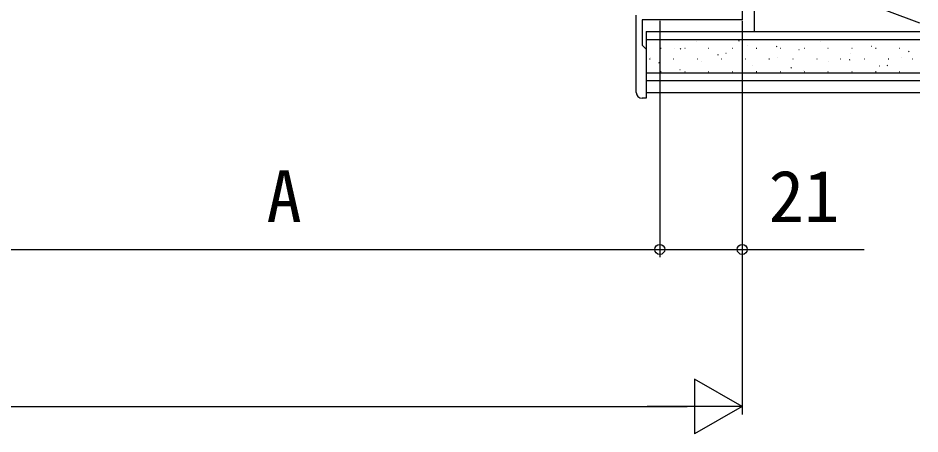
# Model space of a CAD drawing. Units: millimetres, scale not verified. Extents: x -525 to 525, y -808 to 806.
# Drawn here: x 316.2 to 431, y -534.2 to -481.2 of the extents above; entities that cross this region are included whole.
import ezdxf
from ezdxf.enums import TextEntityAlignment as Align

# ---------------------------------------------------------------- set-up
doc = ezdxf.new("R2010")
doc.units = ezdxf.units.MM
doc.header["$LTSCALE"] = 4
for name, color, linetype in [('0-3_YKK_11', 7, 'Continuous'), ('0-5_YKK_13', 4, 'Continuous'), ('0-7_YKK_D', 6, 'Continuous'), ('0-9_YSS_K', 3, 'Continuous')]:
    doc.layers.add(name, color=color, linetype=linetype)
doc.styles.add('ＭＳ ゴシック', font='')
doc.styles.get('ＭＳ ゴシック').set_extended_font_data('MS Gothic')

msp = doc.modelspace()

# ---------------------------------------------------------------- linework, layer by layer
at = {"layer": '0-3_YKK_11'}
for points in [[(408.41, -432.449), (408.41, -481.449), (395.66, -481.449), (395.66, -484.699), (396.16, -485.199), (396.16, -491.449), (395.66, -491.449)], [(394.91, -490.699), (394.91, -480.849)]]:
    msp.add_lwpolyline(points, dxfattribs=at)
msp.add_arc((395.66, -490.699), 0.75, 180.00001, 269.99999, dxfattribs=at)
at = {"layer": '0-5_YKK_13'}
msp.add_line((396.16, -490.699), (431.049, -490.699), dxfattribs=at)
at = {"layer": '0-7_YKK_D'}
for p, q in [((397.91, -481.599), (397.91, -511.699)), ((397.91, -481.599), (397.91, -511.699)), ((408.41, -481.599), (408.41, -531.699)), ((408.41, -482.299), (408.41, -511.699)), ((306.01, -510.699), (397.91, -510.699)), ((408.41, -530.699), (402.348, -527.199)), ((402.348, -527.199), (402.348, -534.199)), ((-77.59, -530.699), (401.41, -530.699)), ((408.41, -530.699), (396.286, -530.699)), ((408.41, -530.699), (402.348, -534.199))]:
    msp.add_line(p, q, dxfattribs=at)
msp.add_lwpolyline([(397.91, -510.699), (408.41, -510.699), (423.931, -510.699)], dxfattribs=at)
for centre in [(397.91, -510.699), (397.91, -510.699), (408.41, -510.699)]:
    msp.add_circle(centre, 0.637, dxfattribs=at)
at = {"layer": '0-9_YSS_K'}
for p, q in [((431.049, -481.875), (409.912, -473.949)), ((396.16, -482.949), (431.049, -482.949)), ((396.16, -482.949), (396.16, -489.199)), ((409.91, -482.949), (431.049, -482.949)), ((396.16, -483.949), (431.049, -483.949)), ((402.622, -484.163), (402.631, -484.16)), ((407.987, -484.129), (408.07, -484.074)), ((409.131, -484.699), (409.14, -484.696)), ((418.383, -484.264), (418.393, -484.261)), ((398.044, -485.046), (398.094, -485.046)), ((399.832, -485.152), (399.841, -485.148)), ((400.495, -485.17), (400.578, -485.115)), ((401.084, -485.046), (401.134, -485.046)), ((404.124, -485.046), (404.174, -485.046)), ((405.297, -485.909), (405.381, -485.854)), ((406.341, -485.687), (406.35, -485.684)), ((407.164, -485.046), (407.214, -485.046)), ((410.204, -485.046), (410.254, -485.046)), ((412.789, -484.868), (412.873, -484.813)), ((413.244, -485.046), (413.294, -485.046)), ((415.64, -485.235), (415.65, -485.232)), ((416.284, -485.046), (416.334, -485.046)), ((419.324, -485.046), (419.374, -485.046)), ((422.149, -485.771), (422.159, -485.768)), ((422.364, -485.046), (422.414, -485.046)), ((424.893, -484.8), (424.902, -484.796)), ((425.404, -485.046), (425.454, -485.046)), ((428.444, -485.046), (428.494, -485.046)), ((429.578, -485.51), (429.662, -485.454)), ((396.619, -486.421), (396.669, -486.421)), ((396.711, -486.256), (396.721, -486.253)), ((397.806, -486.95), (397.889, -486.895)), ((399.659, -486.421), (399.709, -486.421)), ((402.699, -486.421), (402.749, -486.421)), ((403.221, -486.792), (403.23, -486.789)), ((405.739, -486.421), (405.789, -486.421)), ((408.779, -486.421), (408.829, -486.421)), ((411.819, -486.421), (411.869, -486.421)), ((412.85, -486.223), (412.859, -486.22)), ((414.859, -486.421), (414.909, -486.421)), ((417.899, -486.421), (417.949, -486.421)), ((419.359, -486.759), (419.369, -486.756)), ((420.939, -486.421), (420.989, -486.421)), ((422.086, -486.551), (422.17, -486.495)), ((423.979, -486.421), (424.029, -486.421)), ((427.019, -486.421), (427.069, -486.421)), ((428.659, -486.307), (428.668, -486.304)), ((430.059, -486.421), (430.109, -486.421)), ((396.16, -488.199), (431.049, -488.199)), ((398.044, -488.036), (398.094, -488.036)), ((400.478, -487.764), (400.487, -487.76)), ((401.084, -488.036), (401.134, -488.036)), ((404.124, -488.036), (404.174, -488.036)), ((407.164, -488.036), (407.214, -488.036)), ((409.73, -487.328), (409.739, -487.325)), ((410.204, -488.036), (410.254, -488.036)), ((413.244, -488.036), (413.294, -488.036)), ((414.594, -487.592), (414.678, -487.536)), ((416.239, -487.864), (416.249, -487.861)), ((416.284, -488.036), (416.334, -488.036)), ((419.324, -488.036), (419.374, -488.036)), ((422.364, -488.036), (422.414, -488.036)), ((425.404, -488.036), (425.454, -488.036)), ((425.869, -487.295), (425.878, -487.292)), ((426.889, -487.289), (426.972, -487.234)), ((428.444, -488.036), (428.494, -488.036)), ((396.16, -489.199), (431.049, -489.199))]:
    msp.add_line(p, q, dxfattribs=at)
msp.add_lwpolyline([(431.049, -473.949), (409.912, -473.949), (409.912, -482.949), (428.552, -482.949)], dxfattribs=at)

# ---------------------------------------------------------------- texts
at = {"layer": '0-7_YKK_D', "style": 'ＭＳ ゴシック'}
for s, p in [('A', (347.818, -509.199)), ('21', (411.795, -509.199))]:
    msp.add_text(s, height=6.598, dxfattribs=at).set_placement(p, align=Align.BOTTOM_LEFT)

doc.saveas('drawing.dxf')
